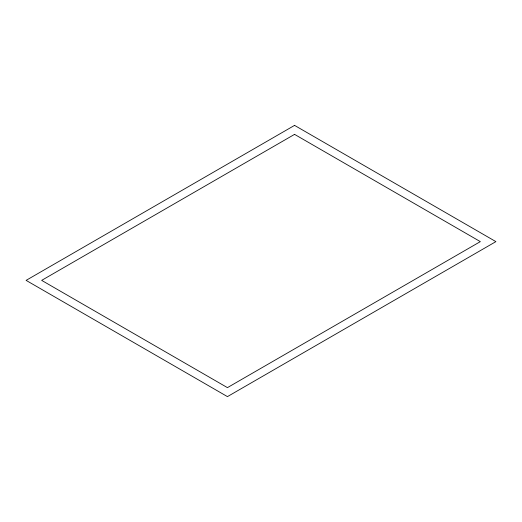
<?xml version="1.0" encoding="UTF-8"?>
<svg xmlns="http://www.w3.org/2000/svg" width="522" height="522" viewBox="0 0 522 522"><rect width="100%" height="100%" fill="white"/><g stroke="black" fill="none" stroke-linecap="round" stroke-linejoin="round"><path stroke-width="0.78" d="M294.558 125.384L26.1 280.373L227.442 396.616L495.9 241.627L294.558 125.384M294.558 134.369L41.669 280.373L227.442 387.631L480.331 241.627L294.558 134.369"/></g></svg>
